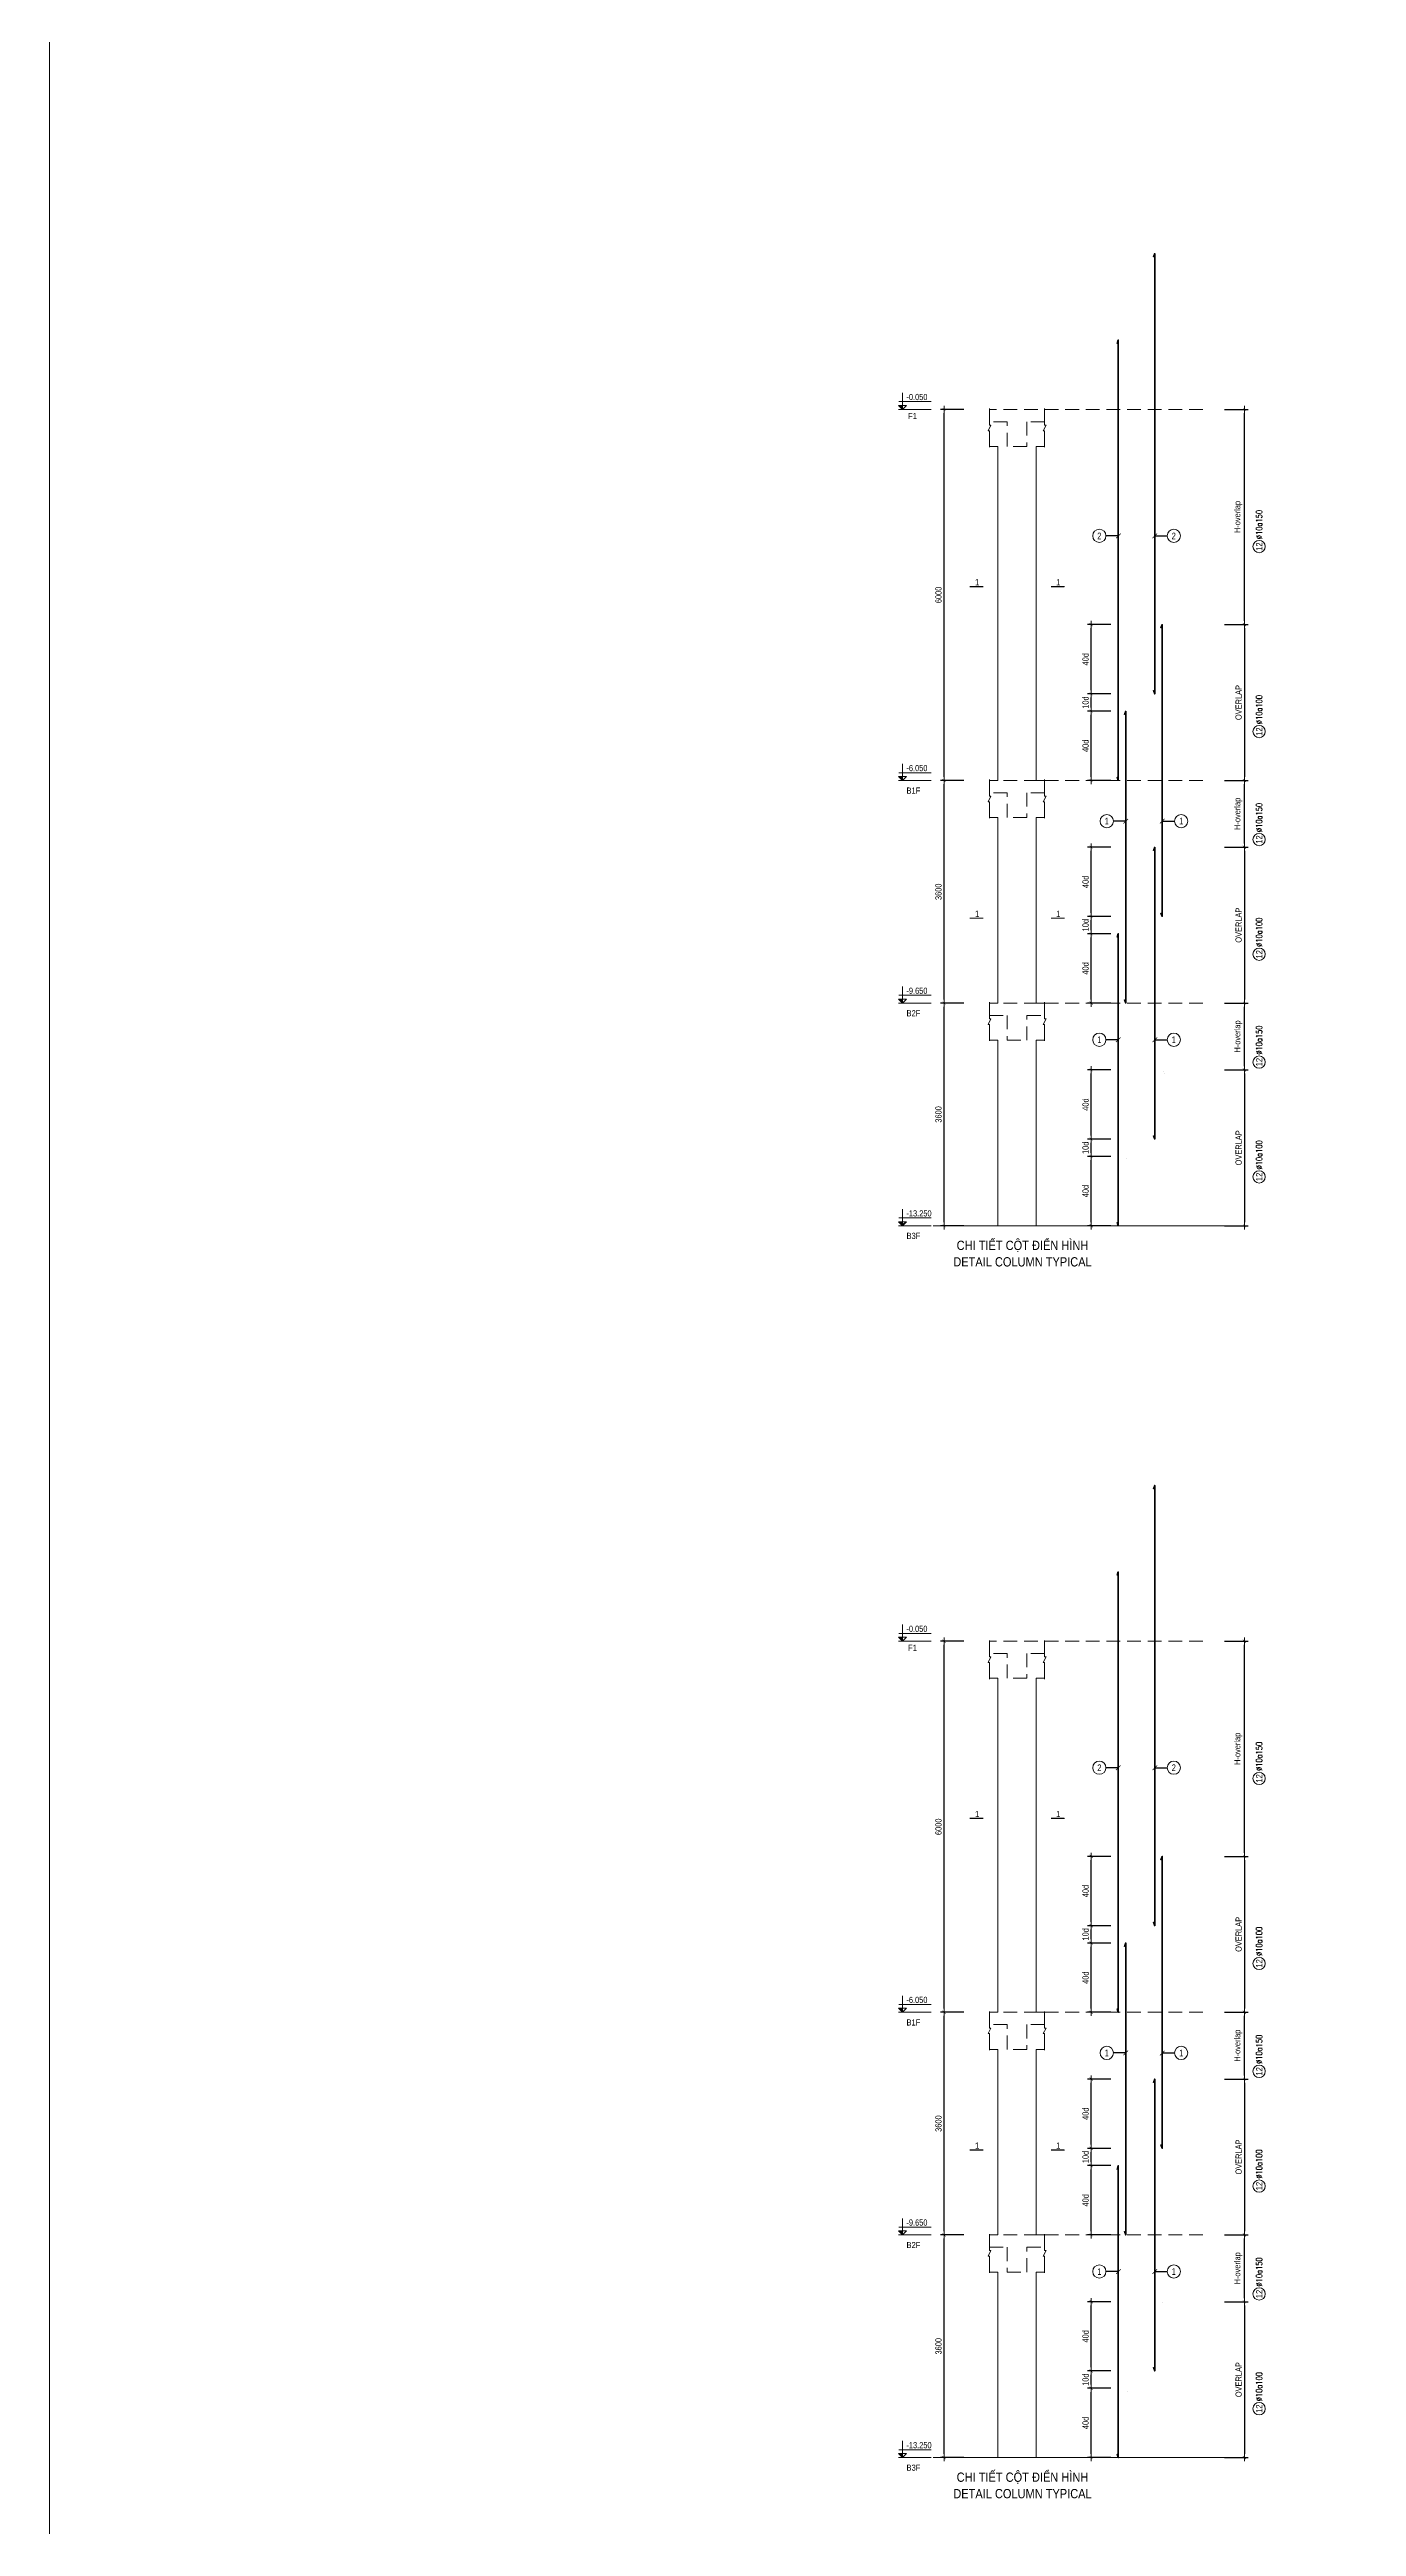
# Model space of a CAD drawing. Header units: millimetres. Extents: x 49323 to 598907, y -6102 to 181761.
# Drawn here: x 547236 to 568357, y 89977 to 130028 of the extents above; entities that cross this region are included whole.
import ezdxf
from ezdxf.enums import TextEntityAlignment as Align

# ---------------------------------------------------------------- set-up
doc = ezdxf.new("R2010")
doc.units = ezdxf.units.MM
doc.linetypes.add('HIDDEN', pattern=[9.525, 6.35, -3.175])
doc.linetypes.add('HIDDEN2', pattern=[4.7625, 3.175, -1.5875])
doc.layers.get('0').update_dxf_attribs({"lineweight": 20})
doc.layers.get('Defpoints').update_dxf_attribs({"color": 151, "lineweight": 9})
doc.layers.add('A-ANNO-LEAD', color=4, linetype='Continuous')
doc.layers.add('TIT1', color=3, linetype='Continuous')
for name, color, linetype, lineweight in [('kata_thep chu', 4, 'Continuous', 35), ('NDC_S_ANNO', 7, 'Continuous', 20), ('NDC_S_BREAK-LINE', 1, 'Continuous', 15), ('NDC_S_CONTINUOUS', 3, 'Continuous', 20), ('NDC_S_DIM', 1, 'Continuous', 15), ('NDC_S_HIDDEN', 8, 'HIDDEN2', 13), ('NDC_S_LEADER', 1, 'Continuous', 15), ('NDC_S_REBAR', 4, 'Continuous', 35), ('NDC_S_SYMBOL', 1, 'Continuous', 15), ('NDC_S_TEXT SYMBOL', 7, 'Continuous', 20), ('NDC_S_THIN LINE', 8, 'Continuous', 9), ('NDC_S_VN TEXT', 7, 'Continuous', 20)]:
    doc.layers.add(name, color=color, linetype=linetype, lineweight=lineweight)
doc.styles.add('ARIAL', font='arial.ttf', dxfattribs={"width": 0.8})
doc.styles.add('NDC_ANNO', font='', dxfattribs={"width": 0.8})
doc.styles.add('NDC_ARIAL', font='arial.ttf', dxfattribs={"width": 0.85})
doc.styles.add('NDC_DIM', font='', dxfattribs={"width": 0.75})
doc.styles.add('NDC_EN TXT', font='romans.shx', dxfattribs={"width": 0.8})
doc.styles.add('NDC_VIE TXT', font='arial.ttf', dxfattribs={"width": 0.8})
doc.styles.get('NDC_ANNO').set_extended_font_data('Dotum')
doc.styles.get('NDC_DIM').set_extended_font_data('Dotum')
doc.dimstyles.new('NDC_dim_40', dxfattribs={"dimscale": 40, "dimtxt": 2.5, "dimasz": 1.5, "dimexe": 1.5, "dimexo": 2.5, "dimgap": 1, "dimtad": 1, "dimdec": 0, "dimzin": 0, "dimdsep": 46, "dimtxsty": 'NDC_DIM', "dimblk": 'DIMMARK', "dimcen": 0.09, "dimdle": 1.2, "dimclrd": 1, "dimclre": 1, "dimclrt": 3, "dimadec": 0, "dimazin": 0, "dimtfac": 1, "dimtdec": 0, "dimtix": 1, "dimtofl": 0, "dimtmove": 0, "dimatfit": 3, "dimfxl": 8, "dimfxlon": 1, "dimtolj": 1, "dimtzin": 0, "dimarcsym": 0})
doc.dimstyles.new('NDC_dim_75', dxfattribs={"dimscale": 75, "dimtxt": 2.5, "dimasz": 1.5, "dimexe": 1.5, "dimexo": 2.5, "dimgap": 1, "dimtad": 1, "dimdec": 0, "dimzin": 0, "dimdsep": 46, "dimtxsty": 'NDC_DIM', "dimblk": 'DIMMARK', "dimcen": 0.09, "dimdle": 1.2, "dimclrd": 1, "dimclre": 1, "dimclrt": 3, "dimadec": 0, "dimazin": 0, "dimtfac": 1, "dimtdec": 0, "dimtix": 1, "dimtofl": 0, "dimtmove": 0, "dimatfit": 3, "dimfxl": 8, "dimfxlon": 1, "dimtolj": 1, "dimtzin": 0, "dimarcsym": 0})

# ---------------------------------------------------------------- blocks, each defined once
blk = doc.blocks.new('DIMMARK')
at = {"layer": 'NDC_S_DIM', "color": 1}
blk.add_line((-1.5, 0), (1, 0), dxfattribs=at)
at = {"layer": 'NDC_S_DIM', "color": 2, "const_width": 0.1}
blk.add_lwpolyline([(-0.42, -0.42), (0.42, 0.42)], dxfattribs=at)
blk = doc.blocks.new('*D1704')
at = {"layer": 'Defpoints', "color": 0, "ltscale": 0.005, "transparency": 16777216}
for p in [(5021, 2542, 0), (5459, 2542), (5459, 1422)]:
    blk.add_point(p, dxfattribs=at)
at = {"layer": 'NDC_S_DIM', "color": 1, "lineweight": -2, "ltscale": 0.005, "transparency": 16777216}
for p, q in [((5341, 2542, 0), (4961, 2542, 0)), ((5021, 1482, 0), (5021, 2482, 0)), ((5341, 1422, 0), (4961, 1422, 0))]:
    blk.add_line(p, q, dxfattribs=at)
at = {"layer": 'NDC_S_DIM', "color": 1, "lineweight": -2, "ltscale": 0.005, "transparency": 16777216, "xscale": 60, "yscale": 60, "zscale": 60}
for p, rotation in [((5021, 2542, 0), 90), ((5021, 1422, 0), 270)]:
    blk.add_blockref('DIMMARK', p, dxfattribs=dict(at, rotation=rotation))
at = {"layer": 'NDC_S_DIM', "color": 3, "ltscale": 0.005, "transparency": 16777216, "insert": (4930, 1982, 0), "char_height": 100, "attachment_point": 5, "rotation": 90, "style": 'NDC_DIM'}
blk.add_mtext('\\A1;40d', dxfattribs=at)
blk = doc.blocks.new('*D1705')
at = {"layer": 'Defpoints', "color": 0, "ltscale": 0.005, "transparency": 16777216}
for p in [(5021, 2822), (5459, 2822), (5459, 2542)]:
    blk.add_point(p, dxfattribs=at)
at = {"layer": 'NDC_S_DIM', "color": 1, "lineweight": -2, "ltscale": 0.005, "transparency": 16777216}
for p, q in [((5341, 2822), (4961, 2822)), ((5341, 2542), (4961, 2542)), ((5021, 2602), (5021, 2762))]:
    blk.add_line(p, q, dxfattribs=at)
at = {"layer": 'NDC_S_DIM', "color": 1, "lineweight": -2, "ltscale": 0.005, "transparency": 16777216, "xscale": 60, "yscale": 60, "zscale": 60}
for p, rotation in [((5021, 2822), 90), ((5021, 2542), 270)]:
    blk.add_blockref('DIMMARK', p, dxfattribs=dict(at, rotation=rotation))
at = {"layer": 'NDC_S_DIM', "color": 3, "ltscale": 0.005, "transparency": 16777216, "insert": (4930, 2682), "char_height": 100, "attachment_point": 5, "rotation": 90, "style": 'NDC_DIM'}
blk.add_mtext('\\A1;10d', dxfattribs=at)
blk = doc.blocks.new('*D1706')
at = {"layer": 'Defpoints', "color": 0, "ltscale": 0.005, "transparency": 16777216}
for p in [(5021, 3942), (5459, 3942), (5459, 2822)]:
    blk.add_point(p, dxfattribs=at)
at = {"layer": 'NDC_S_DIM', "color": 1, "lineweight": -2, "ltscale": 0.005, "transparency": 16777216}
for p, q in [((5341, 3942), (4961, 3942)), ((5021, 2882), (5021, 3882)), ((5341, 2822), (4961, 2822))]:
    blk.add_line(p, q, dxfattribs=at)
at = {"layer": 'NDC_S_DIM', "color": 1, "lineweight": -2, "ltscale": 0.005, "transparency": 16777216, "xscale": 60, "yscale": 60, "zscale": 60}
for p, rotation in [((5021, 3942), 90), ((5021, 2822), 270)]:
    blk.add_blockref('DIMMARK', p, dxfattribs=dict(at, rotation=rotation))
at = {"layer": 'NDC_S_DIM', "color": 3, "ltscale": 0.005, "transparency": 16777216, "insert": (4930, 3382), "char_height": 100, "attachment_point": 5, "rotation": 90, "style": 'NDC_DIM'}
blk.add_mtext('\\A1;40d', dxfattribs=at)
blk = doc.blocks.new('CD')
at = {"layer": 'NDC_S_ANNO'}
blk.add_hatch(color=3, dxfattribs=at).paths.add_polyline_path([(0, 160), (-161, 160), (0, 0)])
at = {"layer": 'NDC_S_ANNO', "ltscale": 50}
h = blk.add_hatch(dxfattribs=at)
h.set_pattern_fill('ANSI31', color=256, scale=140.6, style=0)
h.paths.add_polyline_path([(0, 160), (0, 0), (161, 160)])
for p, q in [((1156, 0), (-164, 0)), ((-159, 314), (1147, 314))]:
    blk.add_line(p, q, dxfattribs=at)
for points in [[(0, 0), (-161, 160), (0, 160)], [(0, 669), (0, 0)], [(0, 0), (161, 160), (0, 160)]]:
    blk.add_lwpolyline(points, dxfattribs=at)
at = {"layer": 'NDC_S_TEXT SYMBOL', "color": 3, "style": 'NDC_DIM', "width": 0.7}
blk.add_attdef('COT', (154, 375), '', height=250, dxfattribs=at)
blk = doc.blocks.new('*D1707')
at = {"layer": 'Defpoints', "color": 0, "ltscale": 40, "transparency": 16777216}
for p in [(6169, 3942), (5261, 1422, 0), (7497, 1422)]:
    blk.add_point(p, dxfattribs=at)
at = {"layer": 'NDC_S_DIM', "color": 1, "lineweight": -2, "ltscale": 40, "transparency": 16777216}
for p, q in [((7177, 3942), (7557, 3942)), ((7497, 3882), (7497, 1482)), ((7177, 1422), (7557, 1422))]:
    blk.add_line(p, q, dxfattribs=at)
at = {"layer": 'NDC_S_DIM', "color": 1, "lineweight": -2, "ltscale": 40, "transparency": 16777216, "xscale": 60, "yscale": 60, "zscale": 60}
for p, rotation in [((7497, 3942), 90), ((7497, 1422), 270)]:
    blk.add_blockref('DIMMARK', p, dxfattribs=dict(at, rotation=rotation))
at = {"layer": 'NDC_S_DIM', "color": 3, "ltscale": 40, "transparency": 16777216, "insert": (7404, 2682), "char_height": 100, "attachment_point": 5, "rotation": 90, "style": 'NDC_DIM'}
blk.add_mtext('\\A1;OVERLAP', dxfattribs=at)
blk = doc.blocks.new('*D1708')
at = {"layer": 'Defpoints', "color": 0, "ltscale": 0.005, "transparency": 16777216}
for p in [(5021, 6142, 0), (5459, 6142), (5459, 5022)]:
    blk.add_point(p, dxfattribs=at)
at = {"layer": 'NDC_S_DIM', "color": 1, "lineweight": -2, "ltscale": 0.005, "transparency": 16777216}
for p, q in [((5341, 6142, 0), (4961, 6142, 0)), ((5021, 5082, 0), (5021, 6082, 0)), ((5341, 5022, 0), (4961, 5022, 0))]:
    blk.add_line(p, q, dxfattribs=at)
at = {"layer": 'NDC_S_DIM', "color": 1, "lineweight": -2, "ltscale": 0.005, "transparency": 16777216, "xscale": 60, "yscale": 60, "zscale": 60}
for p, rotation in [((5021, 6142, 0), 90), ((5021, 5022, 0), 270)]:
    blk.add_blockref('DIMMARK', p, dxfattribs=dict(at, rotation=rotation))
at = {"layer": 'NDC_S_DIM', "color": 3, "ltscale": 0.005, "transparency": 16777216, "insert": (4930, 5582, 0), "char_height": 100, "attachment_point": 5, "rotation": 90, "style": 'NDC_DIM'}
blk.add_mtext('\\A1;40d', dxfattribs=at)
blk = doc.blocks.new('*D1709')
at = {"layer": 'Defpoints', "color": 0, "ltscale": 0.005, "transparency": 16777216}
for p in [(5021, 6422), (5459, 6422), (5459, 6142)]:
    blk.add_point(p, dxfattribs=at)
at = {"layer": 'NDC_S_DIM', "color": 1, "lineweight": -2, "ltscale": 0.005, "transparency": 16777216}
for p, q in [((5341, 6422), (4961, 6422)), ((5341, 6142), (4961, 6142)), ((5021, 6202), (5021, 6362))]:
    blk.add_line(p, q, dxfattribs=at)
at = {"layer": 'NDC_S_DIM', "color": 1, "lineweight": -2, "ltscale": 0.005, "transparency": 16777216, "xscale": 60, "yscale": 60, "zscale": 60}
for p, rotation in [((5021, 6422), 90), ((5021, 6142), 270)]:
    blk.add_blockref('DIMMARK', p, dxfattribs=dict(at, rotation=rotation))
at = {"layer": 'NDC_S_DIM', "color": 3, "ltscale": 0.005, "transparency": 16777216, "insert": (4930, 6282), "char_height": 100, "attachment_point": 5, "rotation": 90, "style": 'NDC_DIM'}
blk.add_mtext('\\A1;10d', dxfattribs=at)
blk = doc.blocks.new('*D1710')
at = {"layer": 'Defpoints', "color": 0, "ltscale": 0.005, "transparency": 16777216}
for p in [(5021, 7542), (5459, 7542), (5459, 6422)]:
    blk.add_point(p, dxfattribs=at)
at = {"layer": 'NDC_S_DIM', "color": 1, "lineweight": -2, "ltscale": 0.005, "transparency": 16777216}
for p, q in [((5341, 7542), (4961, 7542)), ((5021, 6482), (5021, 7482)), ((5341, 6422), (4961, 6422))]:
    blk.add_line(p, q, dxfattribs=at)
at = {"layer": 'NDC_S_DIM', "color": 1, "lineweight": -2, "ltscale": 0.005, "transparency": 16777216, "xscale": 60, "yscale": 60, "zscale": 60}
for p, rotation in [((5021, 7542), 90), ((5021, 6422), 270)]:
    blk.add_blockref('DIMMARK', p, dxfattribs=dict(at, rotation=rotation))
at = {"layer": 'NDC_S_DIM', "color": 3, "ltscale": 0.005, "transparency": 16777216, "insert": (4930, 6982), "char_height": 100, "attachment_point": 5, "rotation": 90, "style": 'NDC_DIM'}
blk.add_mtext('\\A1;40d', dxfattribs=at)
blk = doc.blocks.new('*U236')
blk.add_circle((-2.5, 0), 2.5)
at = {"layer": 'NDC_S_VN TEXT', "color": 7, "style": 'ARIAL', "width": 0.8}
blk.add_attdef('SH2', text='', height=2.5, dxfattribs=at).set_placement((-2.5, 0), align=Align.MIDDLE)
at = {"layer": 'NDC_S_VN TEXT', "color": 3, "style": 'NDC_EN TXT', "width": 0.75}
blk.add_attdef('DKKC1', (0.5, -1.25), '', height=2.5, dxfattribs=at)
blk = doc.blocks.new('*D1693')
at = {"layer": 'Defpoints', "color": 0, "ltscale": 70, "transparency": 16777216}
for p in [(6934, 8622), (7497, 8622), (6169, 7542)]:
    blk.add_point(p, dxfattribs=at)
at = {"layer": 'NDC_S_DIM', "color": 1, "lineweight": -2, "ltscale": 70, "transparency": 16777216}
for p, q in [((7177, 8622), (7557, 8622)), ((7497, 7602), (7497, 8562)), ((7177, 7542), (7557, 7542))]:
    blk.add_line(p, q, dxfattribs=at)
at = {"layer": 'NDC_S_DIM', "color": 1, "lineweight": -2, "ltscale": 70, "transparency": 16777216, "xscale": 60, "yscale": 60, "zscale": 60}
for p, rotation in [((7497, 8622), 90), ((7497, 7542), 270)]:
    blk.add_blockref('DIMMARK', p, dxfattribs=dict(at, rotation=rotation))
at = {"layer": 'NDC_S_DIM', "color": 3, "ltscale": 70, "transparency": 16777216, "insert": (7397, 8082), "char_height": 100, "attachment_point": 5, "rotation": 90, "style": 'NDC_DIM'}
blk.add_mtext('\\A1;H-overlap', dxfattribs=at)
blk = doc.blocks.new('*D1694')
at = {"layer": 'Defpoints', "color": 0, "ltscale": 40, "transparency": 16777216}
for p in [(6169, 7542), (5261, 5022, 0), (7497, 5022)]:
    blk.add_point(p, dxfattribs=at)
at = {"layer": 'NDC_S_DIM', "color": 1, "lineweight": -2, "ltscale": 40, "transparency": 16777216}
for p, q in [((7177, 7542), (7557, 7542)), ((7497, 7482), (7497, 5082)), ((7177, 5022), (7557, 5022))]:
    blk.add_line(p, q, dxfattribs=at)
at = {"layer": 'NDC_S_DIM', "color": 1, "lineweight": -2, "ltscale": 40, "transparency": 16777216, "xscale": 60, "yscale": 60, "zscale": 60}
for p, rotation in [((7497, 7542), 90), ((7497, 5022), 270)]:
    blk.add_blockref('DIMMARK', p, dxfattribs=dict(at, rotation=rotation))
at = {"layer": 'NDC_S_DIM', "color": 3, "ltscale": 40, "transparency": 16777216, "insert": (7404, 6282), "char_height": 100, "attachment_point": 5, "rotation": 90, "style": 'NDC_DIM'}
blk.add_mtext('\\A1;OVERLAP', dxfattribs=at)
blk = doc.blocks.new('*D1695')
at = {"layer": 'Defpoints', "color": 0, "ltscale": 70, "transparency": 16777216}
for p in [(6824, 14622), (7497, 14622), (6169, 11142)]:
    blk.add_point(p, dxfattribs=at)
at = {"layer": 'NDC_S_DIM', "color": 1, "lineweight": -2, "ltscale": 70, "transparency": 16777216}
for p, q in [((7177, 14622), (7557, 14622)), ((7497, 11202), (7497, 14562)), ((7177, 11142), (7557, 11142))]:
    blk.add_line(p, q, dxfattribs=at)
at = {"layer": 'NDC_S_DIM', "color": 1, "lineweight": -2, "ltscale": 70, "transparency": 16777216, "xscale": 60, "yscale": 60, "zscale": 60}
for p, rotation in [((7497, 14622), 90), ((7497, 11142), 270)]:
    blk.add_blockref('DIMMARK', p, dxfattribs=dict(at, rotation=rotation))
at = {"layer": 'NDC_S_DIM', "color": 3, "ltscale": 70, "transparency": 16777216, "insert": (7397, 12882), "char_height": 100, "attachment_point": 5, "rotation": 90, "style": 'NDC_DIM'}
blk.add_mtext('\\A1;H-overlap', dxfattribs=at)
blk = doc.blocks.new('*D1696')
at = {"layer": 'Defpoints', "color": 0, "ltscale": 40, "transparency": 16777216}
for p in [(6169, 11142), (5261, 8622, 0), (7497, 8622)]:
    blk.add_point(p, dxfattribs=at)
at = {"layer": 'NDC_S_DIM', "color": 1, "lineweight": -2, "ltscale": 40, "transparency": 16777216}
for p, q in [((7177, 11142), (7557, 11142)), ((7497, 11082), (7497, 8682)), ((7177, 8622), (7557, 8622))]:
    blk.add_line(p, q, dxfattribs=at)
at = {"layer": 'NDC_S_DIM', "color": 1, "lineweight": -2, "ltscale": 40, "transparency": 16777216, "xscale": 60, "yscale": 60, "zscale": 60}
for p, rotation in [((7497, 11142), 90), ((7497, 8622), 270)]:
    blk.add_blockref('DIMMARK', p, dxfattribs=dict(at, rotation=rotation))
at = {"layer": 'NDC_S_DIM', "color": 3, "ltscale": 40, "transparency": 16777216, "insert": (7404, 9882), "char_height": 100, "attachment_point": 5, "rotation": 90, "style": 'NDC_DIM'}
blk.add_mtext('\\A1;OVERLAP', dxfattribs=at)
blk = doc.blocks.new('*D1697')
at = {"layer": 'Defpoints', "color": 0, "transparency": 16777216}
for p in [(2643, 5022), (3512, 5022), (3512, 1422)]:
    blk.add_point(p, dxfattribs=at)
at = {"layer": 'NDC_S_DIM', "color": 1, "lineweight": -2, "transparency": 16777216}
for p, q in [((2963, 5022), (2583, 5022)), ((2643, 1482), (2643, 4962)), ((2963, 1422), (2583, 1422))]:
    blk.add_line(p, q, dxfattribs=at)
at = {"layer": 'NDC_S_DIM', "color": 1, "lineweight": -2, "transparency": 16777216, "xscale": 60, "yscale": 60, "zscale": 60}
for p, rotation in [((2643, 5022), 90), ((2643, 1422), 270)]:
    blk.add_blockref('DIMMARK', p, dxfattribs=dict(at, rotation=rotation))
at = {"layer": 'NDC_S_DIM', "color": 3, "transparency": 16777216, "insert": (2553, 3222), "char_height": 100, "attachment_point": 5, "rotation": 90, "style": 'NDC_DIM'}
blk.add_mtext('\\A1;3600', dxfattribs=at)
blk = doc.blocks.new('*D1698')
at = {"layer": 'Defpoints', "color": 0, "transparency": 16777216}
for p in [(2643, 8622), (3512, 8622), (3512, 5022)]:
    blk.add_point(p, dxfattribs=at)
at = {"layer": 'NDC_S_DIM', "color": 1, "lineweight": -2, "transparency": 16777216}
for p, q in [((2963, 8622), (2583, 8622)), ((2643, 5082), (2643, 8562)), ((2963, 5022), (2583, 5022))]:
    blk.add_line(p, q, dxfattribs=at)
at = {"layer": 'NDC_S_DIM', "color": 1, "lineweight": -2, "transparency": 16777216, "xscale": 60, "yscale": 60, "zscale": 60}
for p, rotation in [((2643, 8622), 90), ((2643, 5022), 270)]:
    blk.add_blockref('DIMMARK', p, dxfattribs=dict(at, rotation=rotation))
at = {"layer": 'NDC_S_DIM', "color": 3, "transparency": 16777216, "insert": (2553, 6822), "char_height": 100, "attachment_point": 5, "rotation": 90, "style": 'NDC_DIM'}
blk.add_mtext('\\A1;3600', dxfattribs=at)
blk = doc.blocks.new('*D1699')
at = {"layer": 'Defpoints', "color": 0, "transparency": 16777216}
for p in [(2643, 14622), (3444, 14622), (3512, 8622)]:
    blk.add_point(p, dxfattribs=at)
at = {"layer": 'NDC_S_DIM', "color": 1, "lineweight": -2, "transparency": 16777216}
for p, q in [((2963, 14622), (2583, 14622)), ((2643, 8682), (2643, 14562)), ((2963, 8622), (2583, 8622))]:
    blk.add_line(p, q, dxfattribs=at)
at = {"layer": 'NDC_S_DIM', "color": 1, "lineweight": -2, "transparency": 16777216, "xscale": 60, "yscale": 60, "zscale": 60}
for p, rotation in [((2643, 14622), 90), ((2643, 8622), 270)]:
    blk.add_blockref('DIMMARK', p, dxfattribs=dict(at, rotation=rotation))
at = {"layer": 'NDC_S_DIM', "color": 3, "transparency": 16777216, "insert": (2553, 11622), "char_height": 100, "attachment_point": 5, "rotation": 90, "style": 'NDC_DIM'}
blk.add_mtext('\\A1;6000', dxfattribs=at)
blk = doc.blocks.new('*U6')
at = {"layer": 'NDC_S_ANNO', "color": 0, "linetype": 'ByBlock', "lineweight": -2}
blk.add_line((-4.4, 0), (1, 0), dxfattribs=at)
at = {"layer": 'NDC_S_ANNO', "ltscale": 0.005, "const_width": 0.5}
blk.add_lwpolyline([(1, 0), (-4.4, 0)], dxfattribs=at)
at = {"layer": 'NDC_S_TEXT SYMBOL', "linetype": 'ByBlock', "lineweight": -2, "style": 'NDC_ANNO', "width": 0.8}
blk.add_attdef('DETAIL', text='', height=2.5, dxfattribs=at).set_placement((-0.6, 1.8), align=Align.MIDDLE_RIGHT)
blk = doc.blocks.new('*D1700')
at = {"layer": 'Defpoints', "color": 0, "ltscale": 0.005, "transparency": 16777216}
for p in [(5021, 9742, 0), (5459, 9742), (5459, 8622)]:
    blk.add_point(p, dxfattribs=at)
at = {"layer": 'NDC_S_DIM', "color": 1, "lineweight": -2, "ltscale": 0.005, "transparency": 16777216}
for p, q in [((5341, 9742, 0), (4961, 9742, 0)), ((5021, 8682, 0), (5021, 9682, 0)), ((5341, 8622, 0), (4961, 8622, 0))]:
    blk.add_line(p, q, dxfattribs=at)
at = {"layer": 'NDC_S_DIM', "color": 1, "lineweight": -2, "ltscale": 0.005, "transparency": 16777216, "xscale": 60, "yscale": 60, "zscale": 60}
for p, rotation in [((5021, 9742, 0), 90), ((5021, 8622, 0), 270)]:
    blk.add_blockref('DIMMARK', p, dxfattribs=dict(at, rotation=rotation))
at = {"layer": 'NDC_S_DIM', "color": 3, "ltscale": 0.005, "transparency": 16777216, "insert": (4930, 9182, 0), "char_height": 100, "attachment_point": 5, "rotation": 90, "style": 'NDC_DIM'}
blk.add_mtext('\\A1;40d', dxfattribs=at)
blk = doc.blocks.new('*D1701')
at = {"layer": 'Defpoints', "color": 0, "ltscale": 0.005, "transparency": 16777216}
for p in [(5021, 10022), (5459, 10022), (5459, 9742)]:
    blk.add_point(p, dxfattribs=at)
at = {"layer": 'NDC_S_DIM', "color": 1, "lineweight": -2, "ltscale": 0.005, "transparency": 16777216}
for p, q in [((5341, 10022), (4961, 10022)), ((5341, 9742), (4961, 9742)), ((5021, 9802), (5021, 9962))]:
    blk.add_line(p, q, dxfattribs=at)
at = {"layer": 'NDC_S_DIM', "color": 1, "lineweight": -2, "ltscale": 0.005, "transparency": 16777216, "xscale": 60, "yscale": 60, "zscale": 60}
for p, rotation in [((5021, 10022), 90), ((5021, 9742), 270)]:
    blk.add_blockref('DIMMARK', p, dxfattribs=dict(at, rotation=rotation))
at = {"layer": 'NDC_S_DIM', "color": 3, "ltscale": 0.005, "transparency": 16777216, "insert": (4930, 9882), "char_height": 100, "attachment_point": 5, "rotation": 90, "style": 'NDC_DIM'}
blk.add_mtext('\\A1;10d', dxfattribs=at)
blk = doc.blocks.new('*D1702')
at = {"layer": 'Defpoints', "color": 0, "ltscale": 0.005, "transparency": 16777216}
for p in [(5021, 11142), (5459, 11142), (5459, 10022)]:
    blk.add_point(p, dxfattribs=at)
at = {"layer": 'NDC_S_DIM', "color": 1, "lineweight": -2, "ltscale": 0.005, "transparency": 16777216}
for p, q in [((5341, 11142), (4961, 11142)), ((5021, 10082), (5021, 11082)), ((5341, 10022), (4961, 10022))]:
    blk.add_line(p, q, dxfattribs=at)
at = {"layer": 'NDC_S_DIM', "color": 1, "lineweight": -2, "ltscale": 0.005, "transparency": 16777216, "xscale": 60, "yscale": 60, "zscale": 60}
for p, rotation in [((5021, 11142), 90), ((5021, 10022), 270)]:
    blk.add_blockref('DIMMARK', p, dxfattribs=dict(at, rotation=rotation))
at = {"layer": 'NDC_S_DIM', "color": 3, "ltscale": 0.005, "transparency": 16777216, "insert": (4930, 10582), "char_height": 100, "attachment_point": 5, "rotation": 90, "style": 'NDC_DIM'}
blk.add_mtext('\\A1;40d', dxfattribs=at)
blk = doc.blocks.new('*D1703')
at = {"layer": 'Defpoints', "color": 0, "ltscale": 70, "transparency": 16777216}
for p in [(6934, 5022), (7497, 5022), (6169, 3942)]:
    blk.add_point(p, dxfattribs=at)
at = {"layer": 'NDC_S_DIM', "color": 1, "lineweight": -2, "ltscale": 70, "transparency": 16777216}
for p, q in [((7177, 5022), (7557, 5022)), ((7497, 4002), (7497, 4962)), ((7177, 3942), (7557, 3942))]:
    blk.add_line(p, q, dxfattribs=at)
at = {"layer": 'NDC_S_DIM', "color": 1, "lineweight": -2, "ltscale": 70, "transparency": 16777216, "xscale": 60, "yscale": 60, "zscale": 60}
for p, rotation in [((7497, 5022), 90), ((7497, 3942), 270)]:
    blk.add_blockref('DIMMARK', p, dxfattribs=dict(at, rotation=rotation))
at = {"layer": 'NDC_S_DIM', "color": 3, "ltscale": 70, "transparency": 16777216, "insert": (7397, 4482), "char_height": 100, "attachment_point": 5, "rotation": 90, "style": 'NDC_DIM'}
blk.add_mtext('\\A1;H-overlap', dxfattribs=at)
blk = doc.blocks.new('A$C139968d7')
at = {"layer": 'kata_thep chu', "color": 4, "ltscale": 0.005}
for points in [[(6029.1, 10082.5), (6049.1, 10022.5), (6049.1, 17142.5), (6029.1, 17082.5)], [(5439.5, 8682.5), (5459.5, 8622.5), (5459.5, 15742.5), (5439.5, 15682.5)], [(6149.1, 6482.5), (6169.1, 6422.5), (6169.1, 11142.5), (6149.1, 11082.5)], [(5559.5, 5082.5), (5579.5, 5022.5), (5579.5, 9742.5), (5559.5, 9682.5)], [(6029.1, 2882.5), (6049.1, 2822.5), (6049.1, 7542.5), (6029.1, 7482.5)], [(5439.5, 1482.5), (5459.5, 1422.5), (5459.5, 6142.5), (5439.5, 6082.5)]]:
    blk.add_lwpolyline(points, dxfattribs=at)
at = {"layer": 'NDC_S_BREAK-LINE'}
for points in [[(3377, 14010), (3377, 14277.5), (3354.5, 14277.5), (3399.5, 14367.5), (3377, 14367.5), (3377, 14635)], [(4268.5, 14010), (4268.5, 14277.5), (4246, 14277.5), (4291, 14367.5), (4268.5, 14367.5), (4268.5, 14635)], [(3377, 8010), (3377, 8277.5), (3354.5, 8277.5), (3399.5, 8367.5), (3377, 8367.5), (3377, 8635)], [(4268.5, 8010), (4268.5, 8277.5), (4246, 8277.5), (4291, 8367.5), (4268.5, 8367.5), (4268.5, 8635)], [(3377, 4410), (3377, 4677.5), (3354.5, 4677.5), (3399.5, 4767.5), (3377, 4767.5), (3377, 5035)], [(4268.5, 4410), (4268.5, 4677.5), (4246, 4677.5), (4291, 4767.5), (4268.5, 4767.5), (4268.5, 5035)]]:
    blk.add_lwpolyline(points, dxfattribs=at)
at = {"layer": 'NDC_S_CONTINUOUS'}
blk.add_line((2464.5, 1422.5), (7556.6, 1422.5), dxfattribs=at)
for points in [[(3377, 8622.5), (3512, 8622.5), (3512, 14022.5), (3377, 14022.5)], [(4268.5, 8622.5), (4133.5, 8622.5), (4133.5, 14022.5), (4268.5, 14022.5)], [(3377, 5022.5), (3512, 5022.5), (3512, 8022.5), (3377, 8022.5)], [(4268.5, 5022.5), (4133.5, 5022.5), (4133.5, 8022.5), (4268.5, 8022.5)], [(3512, 1422.5), (3512, 4422.5), (3377, 4422.5)], [(4133.5, 1422.5), (4133.5, 4422.5), (4268.5, 4422.5)]]:
    blk.add_lwpolyline(points, dxfattribs=at)
at = {"layer": 'NDC_S_DIM'}
for centre in [(5152.6, 12576.8), (6356, 12576.8), (5272.6, 7964.5), (6476, 7964.5), (5152.6, 4429.9), (6356, 4429.9)]:
    blk.add_circle(centre, 107.1, dxfattribs=at)
at = {"layer": 'NDC_S_HIDDEN', "ltscale": 70}
for p, q in [((6824.3, 14622.5), (3377, 14622.5)), ((6824.3, 8622.5), (3377, 8622.5)), ((6824.3, 5022.5), (3377, 5022.5))]:
    blk.add_line(p, q, dxfattribs=at)
for points in [[(4268.5, 14422.5), (3983.5, 14422.5), (3983.5, 14022.5), (3662, 14022.5), (3662, 14422.5), (3377, 14422.5)], [(4268.5, 8422.5), (3983.5, 8422.5), (3983.5, 8022.5), (3662, 8022.5), (3662, 8422.5), (3377, 8422.5)], [(3377, 4822.5), (3662, 4822.5), (3662, 4422.5), (3983.5, 4422.5), (3983.5, 4822.5), (4268.5, 4822.5)]]:
    blk.add_lwpolyline(points, dxfattribs=at)
at = {"layer": 'NDC_S_REBAR', "linetype": 'HIDDEN', "ltscale": 10}
for points in [[(6169.1, 983.2, 0, 0, 0), (6169.1, 3942.5, 0.5, 0.5, 0), (6202.8, 3884.6, 0.5, 0.5, 0)], [(5579.5, 983.2, 0, 0, 0), (5579.5, 2542.5, 0.5, 0.5, 0), (5615.9, 2459.4, 0.5, 0.5, 0)]]:
    blk.add_lwpolyline(points, format="xyseb", dxfattribs=at)
at = {"layer": 'NDC_S_DIM'}
ref = blk.add_blockref('CD', (1973.2, 14622.5), dxfattribs=dict(at, xscale=0.4, yscale=0.4, zscale=0.4))
ref.add_attrib('COT', '-0.050', (2034.8, 14772.3), dxfattribs={"layer": '0', "color": 6, "height": 100, "style": 'NDC_DIM', "width": 0.75})
ref = blk.add_blockref('CD', (1973.2, 8622.5), dxfattribs=dict(at, xscale=0.4, yscale=0.4, zscale=0.4))
ref.add_attrib('COT', '-6.050', (2034.8, 8772.3), dxfattribs={"layer": '0', "color": 3, "height": 100, "style": 'NDC_DIM', "width": 0.75})
ref = blk.add_blockref('CD', (1973.2, 5022.5), dxfattribs=dict(at, xscale=0.4, yscale=0.4, zscale=0.4))
ref.add_attrib('COT', '-9.650', (2034.8, 5172.3), dxfattribs={"layer": '0', "color": 3, "height": 100, "style": 'NDC_DIM', "width": 0.75})
ref = blk.add_blockref('CD', (1973.2, 1422.5), dxfattribs=dict(at, xscale=0.4, yscale=0.4, zscale=0.4))
ref.add_attrib('COT', '-13.250', (2034.8, 1572.3), dxfattribs={"layer": '0', "color": 3, "height": 100, "style": 'NDC_DIM', "width": 0.75})
at = {"layer": 'NDC_S_SYMBOL', "xscale": 40, "yscale": 40, "zscale": 40}
for p in [(3235.4, 11756.4), (4548.1, 11756.4), (3235.4, 6394.7), (4548.1, 6394.7)]:
    blk.add_blockref('*U6', p, dxfattribs=at).add_auto_attribs({'DETAIL': '1'})
at = {"layer": 'NDC_S_THIN LINE', "xscale": 40.00000000000005, "yscale": 40.00000000000005, "zscale": 40.00000000000005, "rotation": 90}
for p, values in [((7734.8, 12504.2), {'SH2': '12', 'DKKC1': '%%c10a150'}), ((7734.8, 9512.3), {'SH2': '12', 'DKKC1': '%%c10a100'}), ((7734.8, 7767.4), {'SH2': '12', 'DKKC1': '%%c10a150'}), ((7734.8, 5912.3), {'SH2': '12', 'DKKC1': '%%c10a100'}), ((7734.8, 4167.4), {'SH2': '12', 'DKKC1': '%%c10a150'}), ((7734.8, 2312.3), {'SH2': '12', 'DKKC1': '%%c10a100'})]:
    blk.add_blockref('*U236', p, dxfattribs=at).add_auto_attribs(values)
at = {"layer": 'NDC_S_VN TEXT', "style": 'NDC_VIE TXT', "width": 0.8}
for s, p in [('F1', (2062.7, 14515.2)), ('B1F', (2036.6, 8458.3)), ('B2F', (2036.6, 4858.3)), ('B3F', (2036.6, 1258.3))]:
    blk.add_text(s, height=100, dxfattribs=at).set_placement(p, align=Align.MIDDLE_LEFT)
at = {"layer": 'NDC_S_VN TEXT', "color": 7, "style": 'ARIAL', "width": 0.8}
for s, p in [('2', (5152.6, 12576.8)), ('2', (6356, 12576.8)), ('1', (5272.6, 7964.5)), ('1', (6476, 7964.5)), ('1', (5152.6, 4429.9)), ('1', (6356, 4429.9))]:
    blk.add_text(s, height=107.1, dxfattribs=at).set_placement(p, align=Align.MIDDLE)
at = {"layer": 'NDC_S_VN TEXT', "style": 'NDC_ARIAL', "width": 0.85}
blk.add_text('CHI TIẾT CỘT ĐIỂN HÌNH', height=150, dxfattribs=at).set_placement((3910.5, 1111), align=Align.MIDDLE)
at = {"layer": 'TIT1', "style": 'NDC_ARIAL', "width": 0.85}
blk.add_text('DETAIL COLUMN TYPICAL', height=150, dxfattribs=at).set_placement((3910.5, 838.5), align=Align.MIDDLE)
at = {"layer": 'NDC_S_DIM'}
for base, p1, p2, picture, middle in [((2643.5, 14622.5), (3512, 8622.5), (3444.5, 14622.5), '*D1699', (2553.4, 11622.5)), ((2643.5, 8622.5), (3512, 5022.5), (3512, 8622.5), '*D1698', (2553.4, 6822.5)), ((2643.5, 5022.5), (3512, 1422.5), (3512, 5022.5), '*D1697', (2553.4, 3222.5))]:
    dim = blk.add_linear_dim(base=base, p1=p1, p2=p2, angle=90, dimstyle='NDC_dim_40', dxfattribs=at)
    dim.commit()
    dim.dimension.update_dxf_attribs({"geometry": picture, "text_midpoint": middle})
at = {"layer": 'NDC_S_DIM', "ltscale": 70}
for base, p1, p2, picture, middle in [((7496.6, 14622.5), (6169.1, 11142.5), (6824.3, 14622.5), '*D1695', (7396.8, 12882.5)), ((7496.6, 8622.5), (6169.1, 7542.5), (6934.3, 8622.5), '*D1693', (7396.8, 8082.5)), ((7496.6, 5022.5), (6169.1, 3942.5), (6934.3, 5022.5), '*D1703', (7396.8, 4482.5))]:
    dim = blk.add_linear_dim(base=base, p1=p1, p2=p2, angle=90, text='H-overlap', dimstyle='NDC_dim_40', dxfattribs=at)
    dim.commit()
    dim.dimension.update_dxf_attribs({"geometry": picture, "text_midpoint": middle})
at = {"layer": 'NDC_S_DIM', "ltscale": 0.005}
for base, p1, p2, text, picture, middle in [((5021.3, 11142.5), (5459.5, 10022.5), (5459.5, 11142.5), '40d', '*D1702', (4930.2, 10582.5)), ((5021.3, 10022.5), (5459.5, 9742.5), (5459.5, 10022.5), '10d', '*D1701', (4930.2, 9882.5)), ((5021.3, 9742.5, 0), (5459.5, 8622.5), (5459.5, 9742.5), '40d', '*D1700', (4930.2, 9182.5, 0)), ((5021.3, 7542.5), (5459.5, 6422.5), (5459.5, 7542.5), '40d', '*D1710', (4930.2, 6982.5)), ((5021.3, 6422.5), (5459.5, 6142.5), (5459.5, 6422.5), '10d', '*D1709', (4930.2, 6282.5)), ((5021.3, 6142.5, 0), (5459.5, 5022.5), (5459.5, 6142.5), '40d', '*D1708', (4930.2, 5582.5, 0)), ((5021.3, 3942.5), (5459.5, 2822.5), (5459.5, 3942.5), '40d', '*D1706', (4930.2, 3382.5)), ((5021.3, 2822.5), (5459.5, 2542.5), (5459.5, 2822.5), '10d', '*D1705', (4930.2, 2682.5)), ((5021.3, 2542.5, 0), (5459.5, 1422.5), (5459.5, 2542.5), '40d', '*D1704', (4930.2, 1982.5, 0))]:
    dim = blk.add_linear_dim(base=base, p1=p1, p2=p2, angle=90, text=text, dimstyle='NDC_dim_40', dxfattribs=at)
    dim.commit()
    dim.dimension.update_dxf_attribs({"geometry": picture, "text_midpoint": middle})
at = {"layer": 'NDC_S_DIM', "ltscale": 40}
for base, p1, p2, picture, middle in [((7496.6, 8622.5), (6169.1, 11142.5), (5260.8, 8622.5, 0), '*D1696', (7403.9, 9882.5)), ((7496.6, 5022.5), (6169.1, 7542.5), (5260.8, 5022.5, 0), '*D1694', (7403.9, 6282.5)), ((7496.6, 1422.5), (6169.1, 3942.5), (5260.8, 1422.5, 0), '*D1707', (7403.9, 2682.5))]:
    dim = blk.add_linear_dim(base=base, p1=p1, p2=p2, angle=90, text='OVERLAP', dimstyle='NDC_dim_40', dxfattribs=at)
    dim.commit()
    dim.dimension.update_dxf_attribs({"geometry": picture, "text_midpoint": middle})
at = {"layer": 'NDC_S_LEADER', "ltscale": 0.005}
for points in [[(5459.5, 12576.8), (5259.7, 12576.8)], [(6049.1, 12576.8), (6248.8, 12576.8)], [(5579.5, 7964.5), (5379.7, 7964.5)], [(6169.1, 7964.5), (6368.8, 7964.5)], [(5459.5, 4429.9), (5259.7, 4429.9)], [(6049.1, 4429.9), (6248.8, 4429.9)]]:
    blk.add_leader(points, dimstyle='NDC_dim_75', override={"dimasz": 1, "dimldrblk": 'ARCHTICK'}, dxfattribs=at)

msp = doc.modelspace()

# ---------------------------------------------------------------- linework, layer by layer
at = {"layer": 'NDC_S_DIM', "ltscale": 40}
msp.add_lwpolyline([(547235.7, 174655.9), (598907.4, 174655.9), (598907.4, 14162.2), (547235.7, 14162.2)], close=True, dxfattribs=at)

# ---------------------------------------------------------------- block references
at = {"layer": 'A-ANNO-LEAD', "ltscale": 40}
for p in [(559049.5, 109587), (559049.5, 89668.9)]:
    msp.add_blockref('A$C139968d7', p, dxfattribs=at)

doc.saveas('drawing.dxf')
